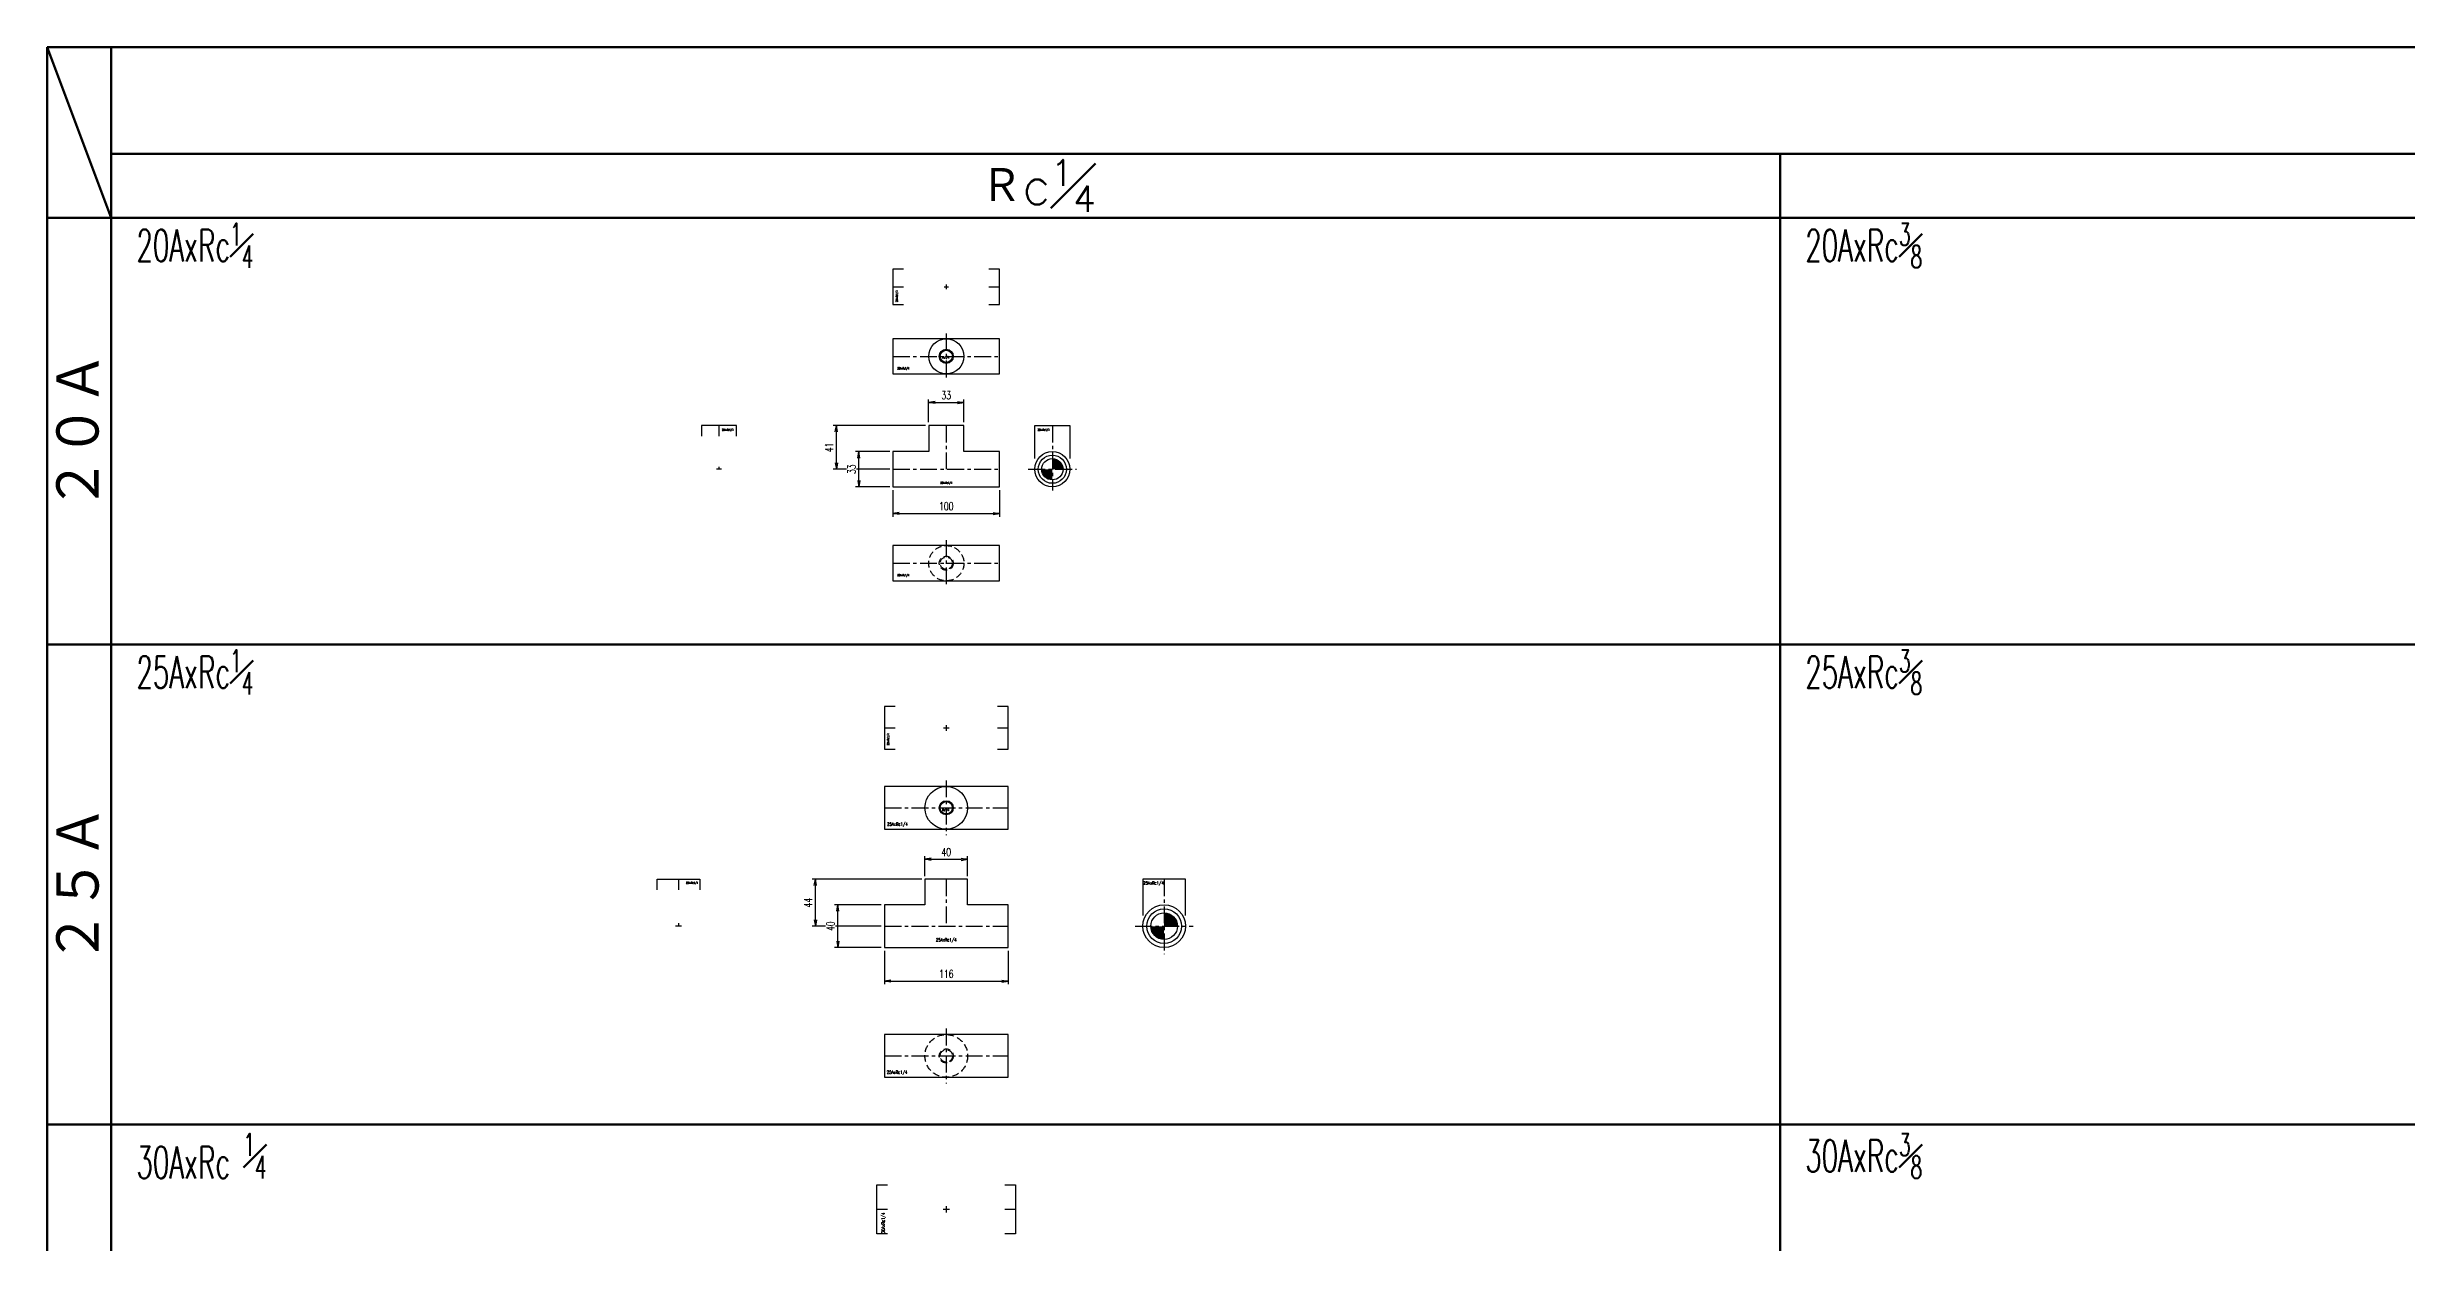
# Model space of a CAD drawing. Header units: millimetres. Extents: x 1711 to 90196, y -23291 to 8516.
# Drawn here: x 53483 to 55695, y 487 to 1608 of the extents above; entities that cross this region are included whole.
import ezdxf
from ezdxf.enums import TextEntityAlignment as Align

# ---------------------------------------------------------------- set-up
doc = ezdxf.new("R2010")
doc.units = ezdxf.units.MM
doc.header["$PDMODE"] = 35
doc.linetypes.add('CENTER', pattern=[50.8, 31.75, -6.35, 6.35, -6.35])
doc.linetypes.add('HIDDEN', pattern=[9.525, 6.35, -3.175])
doc.layers.add('line', color=153, linetype='Continuous', lineweight=50)
for name, color, linetype in [('寸法', 2, 'Continuous'), ('配管-CVP', 4, 'Continuous'), ('＃配管（PVC)', 21, 'Continuous')]:
    doc.layers.add(name, color=color, linetype=linetype)
doc.styles.add('kpk', font='romans.shx', dxfattribs={"width": 0.7, "bigfont": 'extfont2.shx'})
doc.styles.get("Standard").update_dxf_attribs({"font": 'romans.shx', "bigfont": 'extfont.shx'})
doc.dimstyles.new('KPK-3', dxfattribs={"dimscale": 3, "dimtxt": 2.5, "dimasz": 2, "dimexe": 1, "dimexo": 1, "dimgap": 1, "dimtad": 3, "dimdec": 1, "dimdsep": 46, "dimtxsty": 'kpk', "dimblk": 'OPEN', "dimcen": 2.5, "dimclrd": 2, "dimclre": 2, "dimclrt": 4, "dimadec": 1, "dimazin": 2, "dimtfac": 1, "dimtdec": 1, "dimtmove": 0, "dimatfit": 2, "dimldrblk": 'OPEN', "dimfxl": 0, "dimlwd": -1, "dimlwe": -1, "dimarcsym": 0})

# ---------------------------------------------------------------- blocks, each defined once
blk = doc.blocks.new('_Open')
at = {"color": 0, "linetype": 'ByBlock', "lineweight": -2}
for p, q in [((-1, 0.17), (0, 0)), ((-1, -0.17), (0, 0)), ((0, 0), (-1, 0))]:
    blk.add_line(p, q, dxfattribs=at)
blk = doc.blocks.new('*D2248')
at = {"layer": 'Defpoints', "color": 0, "transparency": 16777216}
for p in [(54222.7, 1252.9), (54309.2, 1252.9), (54275.7, 1211.9)]:
    blk.add_point(p, dxfattribs=at)
at = {"layer": '寸法', "color": 2, "transparency": 16777216}
for p, q in [((54306.2, 1252.9), (54219.7, 1252.9)), ((54222.7, 1217.9), (54222.7, 1246.9)), ((54272.7, 1211.9), (54219.7, 1211.9))]:
    blk.add_line(p, q, dxfattribs=at)
at = {"layer": '寸法', "color": 2, "transparency": 16777216, "xscale": 6, "yscale": 6, "zscale": 6}
for p, rotation in [((54222.7, 1252.9), 90), ((54222.7, 1211.9), 270)]:
    blk.add_blockref('_Open', p, dxfattribs=dict(at, rotation=rotation))
at = {"layer": '寸法', "color": 4, "transparency": 16777216, "insert": (54215.9, 1232.4), "char_height": 7.5, "attachment_point": 5, "rotation": 90, "style": 'kpk', "bg_fill": 3, "box_fill_scale": 1.1, "bg_fill_color": 256, "bg_fill_true_color": 13158600, "bg_fill_transparency": 0}
blk.add_mtext('41', dxfattribs=at)
blk = doc.blocks.new('*D2249')
at = {"layer": 'Defpoints', "color": 0, "transparency": 16777216}
for p in [(54275.7, 1195.4), (54375.7, 1195.4), (54375.7, 1170.4)]:
    blk.add_point(p, dxfattribs=at)
at = {"layer": '寸法', "color": 2, "transparency": 16777216}
for p, q in [((54275.7, 1192.4), (54275.7, 1167.4)), ((54375.7, 1192.4), (54375.7, 1167.4)), ((54281.7, 1170.4), (54369.7, 1170.4))]:
    blk.add_line(p, q, dxfattribs=at)
at = {"layer": '寸法', "color": 2, "transparency": 16777216, "xscale": 6, "yscale": 6, "zscale": 6, "rotation": 180}
blk.add_blockref('_Open', (54275.7, 1170.4), dxfattribs=at)
at = {"layer": '寸法', "color": 2, "transparency": 16777216, "xscale": 6, "yscale": 6, "zscale": 6}
blk.add_blockref('_Open', (54375.7, 1170.4), dxfattribs=at)
at = {"layer": '寸法', "color": 4, "transparency": 16777216, "insert": (54325.7, 1177.2), "char_height": 7.5, "attachment_point": 5, "style": 'kpk', "bg_fill": 3, "box_fill_scale": 1.1, "bg_fill_color": 256, "bg_fill_true_color": 13158600, "bg_fill_transparency": 0}
blk.add_mtext('100', dxfattribs=at)
blk = doc.blocks.new('*D2250')
at = {"layer": 'Defpoints', "color": 0, "transparency": 16777216}
for p in [(54203, 827.5), (54305.7, 827.5), (54267.7, 783.5)]:
    blk.add_point(p, dxfattribs=at)
at = {"layer": '寸法', "color": 2, "transparency": 16777216}
for p, q in [((54302.7, 827.5), (54200, 827.5)), ((54203, 789.5), (54203, 821.5)), ((54264.7, 783.5), (54200, 783.5))]:
    blk.add_line(p, q, dxfattribs=at)
at = {"layer": '寸法', "color": 2, "transparency": 16777216, "xscale": 6, "yscale": 6, "zscale": 6}
for p, rotation in [((54203, 827.5), 90), ((54203, 783.5), 270)]:
    blk.add_blockref('_Open', p, dxfattribs=dict(at, rotation=rotation))
at = {"layer": '寸法', "color": 4, "transparency": 16777216, "insert": (54196.2, 805.5), "char_height": 7.5, "attachment_point": 5, "rotation": 90, "style": 'kpk', "bg_fill": 3, "box_fill_scale": 1.1, "bg_fill_color": 256, "bg_fill_true_color": 13158600, "bg_fill_transparency": 0}
blk.add_mtext('44', dxfattribs=at)
blk = doc.blocks.new('*D2251')
at = {"layer": 'Defpoints', "color": 0, "transparency": 16777216}
for p in [(54267.7, 763.5), (54383.7, 763.5), (54383.7, 732)]:
    blk.add_point(p, dxfattribs=at)
at = {"layer": '寸法', "color": 2, "transparency": 16777216}
for p, q in [((54267.7, 760.5), (54267.7, 729)), ((54383.7, 760.5), (54383.7, 729)), ((54273.7, 732), (54377.7, 732))]:
    blk.add_line(p, q, dxfattribs=at)
at = {"layer": '寸法', "color": 2, "transparency": 16777216, "xscale": 6, "yscale": 6, "zscale": 6, "rotation": 180}
blk.add_blockref('_Open', (54267.7, 732), dxfattribs=at)
at = {"layer": '寸法', "color": 2, "transparency": 16777216, "xscale": 6, "yscale": 6, "zscale": 6}
blk.add_blockref('_Open', (54383.7, 732), dxfattribs=at)
at = {"layer": '寸法', "color": 4, "transparency": 16777216, "insert": (54325.7, 738.8), "char_height": 7.5, "attachment_point": 5, "style": 'kpk', "bg_fill": 3, "box_fill_scale": 1.1, "bg_fill_color": 256, "bg_fill_true_color": 13158600, "bg_fill_transparency": 0}
blk.add_mtext('116', dxfattribs=at)
blk = doc.blocks.new('*D2266')
at = {"layer": 'Defpoints', "color": 0, "transparency": 16777216}
for p in [(54345.7, 846.2), (54305.7, 827.5), (54345.7, 827.5)]:
    blk.add_point(p, dxfattribs=at)
at = {"layer": '寸法', "color": 2, "transparency": 16777216}
for p, q in [((54305.7, 830.5), (54305.7, 849.2)), ((54311.7, 846.2), (54339.7, 846.2)), ((54345.7, 830.5), (54345.7, 849.2))]:
    blk.add_line(p, q, dxfattribs=at)
at = {"layer": '寸法', "color": 2, "transparency": 16777216, "xscale": 6, "yscale": 6, "zscale": 6, "rotation": 180}
blk.add_blockref('_Open', (54305.7, 846.2), dxfattribs=at)
at = {"layer": '寸法', "color": 2, "transparency": 16777216, "xscale": 6, "yscale": 6, "zscale": 6}
blk.add_blockref('_Open', (54345.7, 846.2), dxfattribs=at)
at = {"layer": '寸法', "color": 4, "transparency": 16777216, "insert": (54325.7, 853), "char_height": 7.5, "attachment_point": 5, "style": 'kpk', "bg_fill": 3, "box_fill_scale": 1.1, "bg_fill_color": 256, "bg_fill_true_color": 13158600, "bg_fill_transparency": 0}
blk.add_mtext('40', dxfattribs=at)
blk = doc.blocks.new('*D2267')
at = {"layer": 'Defpoints', "color": 0, "transparency": 16777216}
for p in [(54224, 803.5), (54267.7, 803.5), (54267.7, 763.5)]:
    blk.add_point(p, dxfattribs=at)
at = {"layer": '寸法', "color": 2, "transparency": 16777216}
for p, q in [((54264.7, 803.5), (54221, 803.5)), ((54224, 769.5), (54224, 797.5)), ((54264.7, 763.5), (54221, 763.5))]:
    blk.add_line(p, q, dxfattribs=at)
at = {"layer": '寸法', "color": 2, "transparency": 16777216, "xscale": 6, "yscale": 6, "zscale": 6}
for p, rotation in [((54224, 803.5), 90), ((54224, 763.5), 270)]:
    blk.add_blockref('_Open', p, dxfattribs=dict(at, rotation=rotation))
at = {"layer": '寸法', "color": 4, "transparency": 16777216, "insert": (54217.2, 783.5), "char_height": 7.5, "attachment_point": 5, "rotation": 90, "style": 'kpk', "bg_fill": 3, "box_fill_scale": 1.1, "bg_fill_color": 256, "bg_fill_true_color": 13158600, "bg_fill_transparency": 0}
blk.add_mtext('40', dxfattribs=at)
blk = doc.blocks.new('*D2268')
at = {"layer": 'Defpoints', "color": 0, "transparency": 16777216}
for p in [(54243.7, 1228.4), (54275.7, 1228.4), (54275.7, 1195.4)]:
    blk.add_point(p, dxfattribs=at)
at = {"layer": '寸法', "color": 2, "transparency": 16777216}
for p, q in [((54272.7, 1228.4), (54240.7, 1228.4)), ((54243.7, 1201.4), (54243.7, 1222.4)), ((54272.7, 1195.4), (54240.7, 1195.4))]:
    blk.add_line(p, q, dxfattribs=at)
at = {"layer": '寸法', "color": 2, "transparency": 16777216, "xscale": 6, "yscale": 6, "zscale": 6}
for p, rotation in [((54243.7, 1228.4), 90), ((54243.7, 1195.4), 270)]:
    blk.add_blockref('_Open', p, dxfattribs=dict(at, rotation=rotation))
at = {"layer": '寸法', "color": 4, "transparency": 16777216, "insert": (54236.9, 1211.9), "char_height": 7.5, "attachment_point": 5, "rotation": 90, "style": 'kpk', "bg_fill": 3, "box_fill_scale": 1.1, "bg_fill_color": 256, "bg_fill_true_color": 13158600, "bg_fill_transparency": 0}
blk.add_mtext('33', dxfattribs=at)
blk = doc.blocks.new('*D2269')
at = {"layer": 'Defpoints', "color": 0, "transparency": 16777216}
for p in [(54342.2, 1274.4), (54309.2, 1252.9), (54342.2, 1252.9)]:
    blk.add_point(p, dxfattribs=at)
at = {"layer": '寸法', "color": 2, "transparency": 16777216}
for p, q in [((54309.2, 1255.9), (54309.2, 1277.4)), ((54315.2, 1274.4), (54336.2, 1274.4)), ((54342.2, 1255.9), (54342.2, 1277.4))]:
    blk.add_line(p, q, dxfattribs=at)
at = {"layer": '寸法', "color": 2, "transparency": 16777216, "xscale": 6, "yscale": 6, "zscale": 6, "rotation": 180}
blk.add_blockref('_Open', (54309.2, 1274.4), dxfattribs=at)
at = {"layer": '寸法', "color": 2, "transparency": 16777216, "xscale": 6, "yscale": 6, "zscale": 6}
blk.add_blockref('_Open', (54342.2, 1274.4), dxfattribs=at)
at = {"layer": '寸法', "color": 4, "transparency": 16777216, "insert": (54325.7, 1281.2), "char_height": 7.5, "attachment_point": 5, "style": 'kpk', "bg_fill": 3, "box_fill_scale": 1.1, "bg_fill_color": 256, "bg_fill_true_color": 13158600, "bg_fill_transparency": 0}
blk.add_mtext('33', dxfattribs=at)
blk = doc.blocks.new('A$Cb0ec0105')
at = {"layer": 'line'}
for p, q in [((0, 0), (8121.8, 0)), ((60, -160), (0, 0)), ((0, 0), (0, -9662.3)), ((60, 0), (60, -9662.3)), ((60, -100), (8121.8, -100)), ((1624.4, -9662.3), (1624.4, -100))]:
    blk.add_line(p, q, dxfattribs=at)
for points in [[(13681.8, -160), (12374, -160), (11274, -160), (10174, -160), (9074, -160), (7974, -160), (7914, -160), (6814, -160), (5714, -160), (4614, -160), (3514, -160), (2414, -160), (0, -160)], [(13681.8, -560), (12374, -560), (11274, -560), (10174, -560), (9074, -560), (7974, -560), (7914, -560), (6814, -560), (5714, -560), (4614, -560), (3514, -560), (2414, -560), (0, -560)], [(0, -1010), (2414, -1010), (3514, -1010), (4614, -1010), (5714, -1010), (6814, -1010), (7914, -1010), (7974, -1010), (9074, -1010), (10174, -1010), (11274, -1010), (12374, -1010), (13681.8, -1010)]]:
    blk.add_lwpolyline(points, dxfattribs=at)
for s, insert, char_height, attachment_point in [('\\A1;Ｒc{\\H0.7x;\\S1#4;}', (929, -130), 35, 5), ('\\A1;{\\W0.6;20AxRc\\H0.7x;\\S1#4;}', (83.6, -185.9), 30, 4), ('\\A1;{\\W0.6;20AxRc\\H0.7x;\\S3#8;}', (1647.9, -185.9), 30, 4), ('\\A1;{\\W0.6;25AxRc\\H0.7x;\\S1#4;}', (83.6, -585.9), 30, 4), ('\\A1;{\\W0.6;25AxRc\\H0.7x;\\S3#8;}', (1647.9, -585.9), 30, 4), ('{\\W0.6;30AxRc \\H0.7x;\\S1#4;}', (83.6, -1039.5), 30, 4), ('\\A1;{\\W0.6;30AxRc\\H0.7x;\\S3#8;}', (1647.9, -1039.5), 30, 4)]:
    blk.add_mtext(s, dxfattribs=dict(at, insert=insert, char_height=char_height, attachment_point=attachment_point))
at = {"layer": 'line', "char_height": 45, "attachment_point": 5, "rotation": 90}
for s, insert in [('２０Ａ', (30, -360)), ('２５Ａ', (30, -785))]:
    blk.add_mtext(s, dxfattribs=dict(at, insert=insert))
blk = doc.blocks.new('20AxRc1／4-ねじ付BT『Ｔ型』-正面')
at = {"layer": '＃配管（PVC)', "color": 2, "linetype": 'CENTER', "ltscale": 0.5}
for p, q in [((0, 41), (0, 0)), ((-50, 0), (50, 0))]:
    blk.add_line(p, q, dxfattribs=at)
at = {"layer": '＃配管（PVC)', "color": 0, "linetype": 'ByBlock'}
blk.add_lwpolyline([(-16.5, 41), (-16.5, 16.5), (-50, 16.5), (-50, -16.5), (50, -16.5), (50, 16.5), (16.5, 16.5), (16.5, 41)], close=True, dxfattribs=at)
at = {"layer": 'Defpoints', "color": 6, "style": 'kpk', "width": 0.6}
blk.add_text('20AxRc1/4', height=2, dxfattribs=at).set_placement((0, -11.8), align=Align.TOP_CENTER)
blk = doc.blocks.new('20AxRc1／4-ねじ付BT『Ｔ型』-上面')
at = {"layer": '＃配管（PVC)', "color": 2, "linetype": 'CENTER', "ltscale": 0.5}
for p, q in [((-50, 0), (50, 0)), ((0, 21.5), (0, -21.4))]:
    blk.add_line(p, q, dxfattribs=at)
at = {"layer": '＃配管（PVC)', "color": 0, "linetype": 'ByBlock'}
blk.add_lwpolyline([(50, 16.5), (-50, 16.5), (-50, -16.5), (50, -16.5)], close=True, dxfattribs=at)
for radius in [16.5, 5.72]:
    blk.add_circle((0, 0), radius, dxfattribs=at)
at = {"layer": '＃配管（PVC)', "color": 42, "linetype": 'ByBlock'}
blk.add_circle((0, 0), 6.58, dxfattribs=at)
at = {"layer": 'Defpoints', "color": 6, "style": 'kpk', "width": 0.6}
for s, p in [('Rc1/4 ', (0, 0)), ('20AxRc1/4', (-40.3, -10.3))]:
    blk.add_text(s, height=2, dxfattribs=at).set_placement(p, align=Align.TOP_CENTER)
blk = doc.blocks.new('20AxRc1／4-ねじ付BT『Ｔ型』-下面')
at = {"layer": '＃配管（PVC)', "color": 2, "linetype": 'CENTER', "ltscale": 0.5}
for p, q in [((-50, 0), (50, 0)), ((0, 21.5), (0, -21.4))]:
    blk.add_line(p, q, dxfattribs=at)
at = {"layer": '＃配管（PVC)', "color": 0, "linetype": 'ByBlock'}
blk.add_lwpolyline([(50, 16.5), (-50, 16.5), (-50, -16.5), (50, -16.5)], close=True, dxfattribs=at)
at = {"layer": '＃配管（PVC)', "color": 252, "linetype": 'HIDDEN'}
for radius in [16.5, 5.72]:
    blk.add_circle((0, 0), radius, dxfattribs=at)
at = {"layer": '＃配管（PVC)', "color": 42, "linetype": 'HIDDEN'}
blk.add_circle((0, 0), 6.58, dxfattribs=at)
at = {"layer": 'Defpoints', "color": 6, "style": 'kpk', "width": 0.6}
blk.add_text('20AxRc1/4', height=2, dxfattribs=at).set_placement((-40.3, -10.3), align=Align.TOP_CENTER)
blk = doc.blocks.new('20AxRc1／4-ねじ付BT『Ｔ型』-側面')
at = {"layer": '＃配管（PVC)', "linetype": 'ByBlock'}
h = blk.add_hatch(color=252, dxfattribs=at)
h.dxf.hatch_style = 1
h.paths.add_polyline_path([(0, 10), (0, 0), (10, 0, 0.414214)])
h.paths.add_polyline_path([(-10, 0, 0.414214), (0, -10), (0, 0)])
at = {"layer": '＃配管（PVC)', "color": 2, "linetype": 'CENTER', "ltscale": 0.5}
for p, q in [((0, 41), (0, -20)), ((-22.7, 0), (22.7, 0))]:
    blk.add_line(p, q, dxfattribs=at)
at = {"layer": '＃配管（PVC)', "color": 0, "linetype": 'ByBlock'}
blk.add_lwpolyline([(-16.5, 10), (-16.5, 41), (16.5, 41), (16.5, 10)], dxfattribs=at)
for radius in [16.5, 13.2, 10]:
    blk.add_circle((0, 0), radius, dxfattribs=at)
at = {"layer": 'Defpoints', "color": 6, "style": 'kpk', "width": 0.6}
blk.add_text('20AxRc1/4', height=2, dxfattribs=at).set_placement((-8.2, 38), align=Align.TOP_CENTER)
blk = doc.blocks.new('20AxRc1／4-ねじ付BT『Ｔ型』-半(上下)')
at = {"layer": '＃配管（PVC)', "color": 2, "linetype": 'CENTER', "ltscale": 0.5}
for p, q in [((-50, 0), (-40, 0)), ((-2.1, 0), (2.1, 0)), ((0, 2.1), (0, -2.1)), ((40, 0), (50, 0))]:
    blk.add_line(p, q, dxfattribs=at)
at = {"layer": '＃配管（PVC)', "color": 0, "linetype": 'ByBlock'}
for points in [[(-40, 16.5), (-50, 16.5), (-50, -16.5), (-40, -16.5)], [(40, -16.5), (50, -16.5), (50, 16.5), (40, 16.5)]]:
    blk.add_lwpolyline(points, dxfattribs=at)
at = {"layer": 'Defpoints', "color": 6, "style": 'kpk', "width": 0.6}
blk.add_text('20AxRc1/4', height=2, rotation=90, dxfattribs=at).set_placement((-47.4, -8.8), align=Align.TOP_CENTER)
blk = doc.blocks.new('20AxRc1／4-ねじ付BT『Ｔ型』-半(側面)')
at = {"layer": '＃配管（PVC)', "color": 2, "linetype": 'CENTER', "ltscale": 0.5}
for p, q in [((0, 41), (0, 31)), ((2.3, 0), (-2.3, 0)), ((0, 2.3), (0, 0))]:
    blk.add_line(p, q, dxfattribs=at)
at = {"layer": '＃配管（PVC)', "color": 0, "linetype": 'ByBlock'}
blk.add_lwpolyline([(16.5, 31), (16.5, 41), (-16.5, 41), (-16.5, 31)], dxfattribs=at)
at = {"layer": 'Defpoints', "color": 6, "style": 'kpk', "width": 0.6}
blk.add_text('20AxRc1/4', height=2, dxfattribs=at).set_placement((8.2, 38), align=Align.TOP_CENTER)
blk = doc.blocks.new('25AxRc1／4-ねじ付BT『Ｔ型』-正面')
at = {"layer": '＃配管（PVC)', "color": 2, "linetype": 'CENTER', "ltscale": 0.5}
for p, q in [((0, 44), (0, 0)), ((-58, 0), (58, 0))]:
    blk.add_line(p, q, dxfattribs=at)
at = {"layer": '＃配管（PVC)', "color": 0, "linetype": 'ByBlock'}
blk.add_lwpolyline([(20, 44), (-20, 44), (-20, 20), (-58, 20), (-58, -20), (58, -20), (58, 20), (20, 20)], close=True, dxfattribs=at)
at = {"layer": 'Defpoints', "color": 6, "style": 'kpk', "width": 0.7}
blk.add_text('25AxRc1/4', height=3, dxfattribs=at).set_placement((0, -11.3), align=Align.TOP_CENTER)
blk = doc.blocks.new('25AxRc1／4-ねじ付BT『Ｔ型』-上面')
at = {"layer": '＃配管（PVC)', "color": 2, "linetype": 'CENTER', "ltscale": 0.5}
for p, q in [((0, 25.7), (0, -25.7)), ((-58, 0), (58, 0))]:
    blk.add_line(p, q, dxfattribs=at)
at = {"layer": '＃配管（PVC)', "color": 0, "linetype": 'ByBlock'}
blk.add_lwpolyline([(58, 20), (-58, 20), (-58, -20), (58, -20)], close=True, dxfattribs=at)
for radius in [20, 5.8]:
    blk.add_circle((0, 0), radius, dxfattribs=at)
at = {"layer": '＃配管（PVC)', "color": 42, "linetype": 'ByBlock'}
blk.add_circle((0, 0), 6.58, dxfattribs=at)
at = {"layer": 'Defpoints', "color": 6, "style": 'kpk'}
for s, height, width, p in [('25AxRc1/4', 3, 0.7, (-45.8, -13.8)), ('Rc1/4 ', 2, 0.6, (0, -1.1))]:
    blk.add_text(s, height=height, dxfattribs=dict(at, width=width)).set_placement(p, align=Align.TOP_CENTER)
blk = doc.blocks.new('25AxRc1／4-ねじ付BT『Ｔ型』-下面')
at = {"layer": '＃配管（PVC)', "color": 2, "linetype": 'CENTER', "ltscale": 0.5}
for p, q in [((0, 25.7), (0, -25.7)), ((-58, 0), (58, 0))]:
    blk.add_line(p, q, dxfattribs=at)
at = {"layer": '＃配管（PVC)', "color": 0, "linetype": 'ByBlock'}
blk.add_lwpolyline([(58, 20), (-58, 20), (-58, -20), (58, -20)], close=True, dxfattribs=at)
at = {"layer": '＃配管（PVC)', "color": 252, "linetype": 'HIDDEN'}
for radius in [20, 5.8]:
    blk.add_circle((0, 0), radius, dxfattribs=at)
at = {"layer": '＃配管（PVC)', "color": 42, "linetype": 'HIDDEN'}
blk.add_circle((0, 0), 6.58, dxfattribs=at)
at = {"layer": 'Defpoints', "color": 6, "style": 'kpk', "width": 0.7}
blk.add_text('25AxRc1/4', height=3, dxfattribs=at).set_placement((-46.1, -13.8), align=Align.TOP_CENTER)
blk = doc.blocks.new('25AxRc1／4-ねじ付BT『Ｔ型』-側面')
at = {"layer": '＃配管（PVC)', "linetype": 'ByBlock'}
h = blk.add_hatch(color=252, dxfattribs=at)
h.dxf.hatch_style = 1
h.paths.add_polyline_path([(0, 0), (12.5, 0, 0.414214), (0, 12.5)])
h.paths.add_polyline_path([(0, -12.5), (0, 0), (-12.5, 0, 0.414214)])
at = {"layer": '＃配管（PVC)', "color": 2, "linetype": 'CENTER', "ltscale": 0.5}
for p, q in [((0, 44), (0, -26.2)), ((-27.2, 0), (27.2, 0))]:
    blk.add_line(p, q, dxfattribs=at)
at = {"layer": '＃配管（PVC)', "color": 0, "linetype": 'ByBlock'}
blk.add_lwpolyline([(20, 10), (20, 44), (-20, 44), (-20, 10)], dxfattribs=at)
for radius in [20, 16.3, 12.5]:
    blk.add_circle((0, 0), radius, dxfattribs=at)
at = {"layer": 'Defpoints', "color": 6, "style": 'kpk', "width": 0.7}
blk.add_text('25AxRc1/4', height=3, dxfattribs=at).set_placement((-9.9, 42), align=Align.TOP_CENTER)
blk = doc.blocks.new('25AxRc1／4-ねじ付BT『Ｔ型』-半(側面)')
at = {"layer": '＃配管（PVC)', "color": 2, "linetype": 'CENTER', "ltscale": 0.5}
for p, q in [((0, 44), (0, 34)), ((2.7, 0), (-2.7, 0)), ((0, 2.7), (0, 0))]:
    blk.add_line(p, q, dxfattribs=at)
at = {"layer": '＃配管（PVC)', "color": 0, "linetype": 'ByBlock'}
blk.add_lwpolyline([(-20, 34), (-20, 44), (20, 44), (20, 34)], dxfattribs=at)
at = {"layer": 'Defpoints', "color": 6, "style": 'kpk', "width": 0.6}
blk.add_text('25AxRc1/4', height=2, dxfattribs=at).set_placement((12.6, 41.6), align=Align.TOP_CENTER)
blk = doc.blocks.new('25AxRc1／4-ねじ付BT『Ｔ型』-半(上下)')
at = {"layer": '＃配管（PVC)', "color": 2, "linetype": 'CENTER', "ltscale": 0.5}
for p, q in [((-58, 0), (-48, 0)), ((-2.6, 0), (2.6, 0)), ((0, 2.6), (0, -2.6)), ((48, 0), (58, 0))]:
    blk.add_line(p, q, dxfattribs=at)
at = {"layer": '＃配管（PVC)', "color": 0, "linetype": 'ByBlock'}
for points in [[(-48, 20), (-58, 20), (-58, -20), (-48, -20)], [(48, -20), (58, -20), (58, 20), (48, 20)]]:
    blk.add_lwpolyline(points, dxfattribs=at)
at = {"layer": 'Defpoints', "color": 6, "style": 'kpk', "width": 0.6}
blk.add_text('25AxRc1/4', height=2, rotation=90, dxfattribs=at).set_placement((-55.5, -10.8), align=Align.TOP_CENTER)
blk = doc.blocks.new('30AxRc1／4-ねじ付BT『Ｔ型』-半(上下)')
at = {"layer": '＃配管（PVC)', "color": 2, "linetype": 'CENTER', "ltscale": 0.5}
for p, q in [((-3, 0), (3, 0)), ((0, 3), (0, -3))]:
    blk.add_line(p, q, dxfattribs=at)
at = {"layer": '＃配管（PVC)', "color": 0, "linetype": 'ByBlock'}
for points in [[(-55, -23), (-65, -23), (-65, 23), (-55, 23)], [(55, 23), (65, 23), (65, -23), (55, -23)]]:
    blk.add_lwpolyline(points, dxfattribs=at)
at = {"layer": '＃配管（PVC)', "color": 2, "linetype": 'CENTER', "ltscale": 0.5}
for points in [[(55, 0), (65, 0)], [(-65, 0), (-55, 0)]]:
    blk.add_lwpolyline(points, dxfattribs=at)
at = {"layer": 'Defpoints', "color": 6, "style": 'kpk', "width": 0.7}
blk.add_text('30AxRc1/4', height=3, rotation=90, dxfattribs=at).set_placement((-60.7, -12.9), align=Align.TOP_CENTER)

msp = doc.modelspace()

# ---------------------------------------------------------------- block references
at = {"layer": '配管-CVP'}
for name, p in [('20AxRc1／4-ねじ付BT『Ｔ型』-半(上下)', (54325.7327, 1382.83)), ('20AxRc1／4-ねじ付BT『Ｔ型』-半(側面)', (54112.6462, 1211.9136)), ('20AxRc1／4-ねじ付BT『Ｔ型』-側面', (54425.1301, 1211.9136)), ('20AxRc1／4-ねじ付BT『Ｔ型』-下面', (54325.7327, 1123.7901)), ('25AxRc1／4-ねじ付BT『Ｔ型』-半(上下)', (54325.7327, 969.395)), ('25AxRc1／4-ねじ付BT『Ｔ型』-半(側面)', (54074.7077, 783.4976)), ('25AxRc1／4-ねじ付BT『Ｔ型』-側面', (54529.9082, 783.4976)), ('25AxRc1／4-ねじ付BT『Ｔ型』-下面', (54325.7327, 661.851)), ('30AxRc1／4-ねじ付BT『Ｔ型』-半(上下)', (54325.7327, 518.1493))]:
    msp.add_blockref(name, p, dxfattribs=at)

# ---------------------------------------------------------------- dimensions: what is measured, and where the dimension line sits
at = {"layer": '寸法'}
for base, p1, p2, picture, middle in [((54222.6984, 1252.9136), (54275.7327, 1211.9136), (54309.2327, 1252.9136), '*D2248', (54215.9484, 1232.4136)), ((54202.9994, 827.4976), (54267.7327, 783.4976), (54305.7327, 827.4976), '*D2250', (54196.2494, 805.4976))]:
    dim = msp.add_linear_dim(base=base, p1=p1, p2=p2, angle=90, dimstyle='KPK-3', dxfattribs=at)
    dim.commit()
    dim.dimension.update_dxf_attribs({"geometry": picture, "text_midpoint": middle})
dim = msp.add_linear_dim(base=(54375.7327, 1170.4284), p1=(54275.7327, 1195.4136), p2=(54375.7327, 1195.4136), dimstyle='KPK-3', override={"dimdec": 3}, dxfattribs=at)
dim.commit()
dim.dimension.update_dxf_attribs({"geometry": '*D2249', "text_midpoint": (54325.7327, 1177.1784)})
dim = msp.add_linear_dim(base=(54383.7327, 732.0177), p1=(54267.7327, 763.4976), p2=(54383.7327, 763.4976), dimstyle='KPK-3', dxfattribs=at)
dim.commit()
dim.dimension.update_dxf_attribs({"geometry": '*D2251', "text_midpoint": (54325.7327, 738.7677)})

# ---------------------------------------------------------------- next in the draw order: dimensions: what is measured, and where the dimension line sits
for base, p1, p2, picture, middle in [((54342.2327, 1274.4478), (54309.2327, 1252.9136), (54342.2327, 1252.9136), '*D2269', (54325.7327, 1281.1978)), ((54345.7327, 846.247), (54305.7327, 827.4976), (54345.7327, 827.4976), '*D2266', (54325.7327, 852.997))]:
    dim = msp.add_linear_dim(base=base, p1=p1, p2=p2, dimstyle='KPK-3', dxfattribs=at)
    dim.commit()
    dim.dimension.update_dxf_attribs({"geometry": picture, "text_midpoint": middle})
for base, p1, p2, picture, middle in [((54243.6984, 1228.4136), (54275.7327, 1195.4136), (54275.7327, 1228.4136), '*D2268', (54236.9484, 1211.9136)), ((54223.9994, 803.4976), (54267.7327, 763.4976), (54267.7327, 803.4976), '*D2267', (54217.2494, 783.4976))]:
    dim = msp.add_linear_dim(base=base, p1=p1, p2=p2, angle=90, dimstyle='KPK-3', dxfattribs=at)
    dim.commit()
    dim.dimension.update_dxf_attribs({"geometry": picture, "text_midpoint": middle})

# ---------------------------------------------------------------- next in the draw order: block references
at = {"layer": 'line'}
msp.add_blockref('A$Cb0ec0105', (53482.959, 1607.5677), dxfattribs=at)
at = {"layer": '配管-CVP'}
for name, p in [('20AxRc1／4-ねじ付BT『Ｔ型』-上面', (54325.7327, 1317.7372)), ('20AxRc1／4-ねじ付BT『Ｔ型』-正面', (54325.7327, 1211.9136)), ('25AxRc1／4-ねじ付BT『Ｔ型』-上面', (54325.7327, 894.5023)), ('25AxRc1／4-ねじ付BT『Ｔ型』-正面', (54325.7327, 783.4976))]:
    msp.add_blockref(name, p, dxfattribs=at)

doc.saveas('drawing.dxf')
